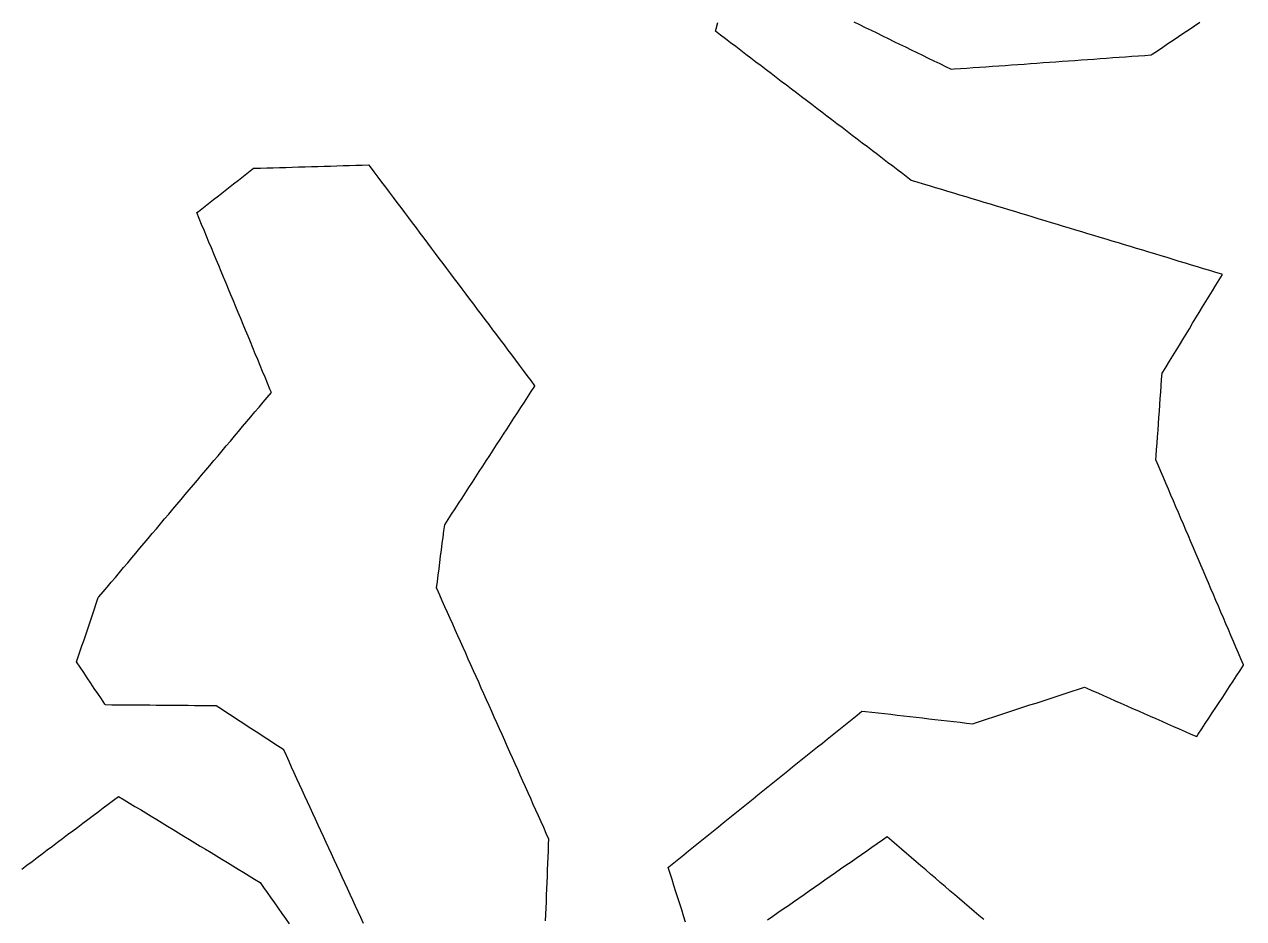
# Model space of a CAD drawing. Header units: millimetres. Extents: x 32 to 3054, y 42 to 5568.
# Drawn here: x 2859.2 to 3050.8, y 2319.2 to 2459.6 of the extents above; entities that cross this region are included whole.
import ezdxf

# ---------------------------------------------------------------- set-up
doc = ezdxf.new("R2010")
doc.units = ezdxf.units.MM
doc.layers.add('ALL_ISLANDS', color=7, linetype='Continuous')
doc.layers.add('OUTLINE_ISLAND_01', color=7, linetype='Continuous')

msp = doc.modelspace()

# ---------------------------------------------------------------- linework, layer by layer
at = {"layer": 'ALL_ISLANDS'}
for points in [[(2963.1097, 2318.6376), (2962.8056, 2319.5902), (2962.5015, 2320.5428), (2962.1974, 2321.4955), (2961.8933, 2322.4481), (2961.5892, 2323.4007), (2961.2851, 2324.3534), (2960.9809, 2325.306), (2960.6768, 2326.2587), (2960.3727, 2327.2113), (2960.4721, 2327.2914), (2961.2504, 2327.9193), (2962.0288, 2328.5471), (2962.8072, 2329.1749), (2963.5855, 2329.8027), (2964.3639, 2330.4306), (2965.1422, 2331.0584), (2965.9206, 2331.6862), (2966.6989, 2332.314), (2967.4773, 2332.9418), (2968.2557, 2333.5697), (2969.034, 2334.1975), (2969.8124, 2334.8253), (2970.5907, 2335.4531), (2971.3691, 2336.081), (2972.1474, 2336.7088), (2972.9258, 2337.3366), (2973.7041, 2337.9644), (2974.4825, 2338.5922), (2975.2609, 2339.2201), (2976.0392, 2339.8479), (2976.8176, 2340.4757), (2977.5959, 2341.1035), (2978.3743, 2341.7314), (2979.1526, 2342.3592), (2979.931, 2342.987), (2980.7094, 2343.6148), (2981.4877, 2344.2426), (2982.2661, 2344.8705), (2983.0444, 2345.4983), (2983.8228, 2346.1261), (2984.6011, 2346.7539), (2985.3795, 2347.3818), (2986.1579, 2348.0096), (2986.9362, 2348.6374), (2987.7146, 2349.2652), (2988.4929, 2349.893), (2989.2713, 2350.5209), (2990.0496, 2351.1487), (2990.828, 2351.7765), (2991.3701, 2351.7143), (2992.3635, 2351.6002), (2993.357, 2351.486), (2994.3505, 2351.3719), (2995.344, 2351.2578), (2996.3374, 2351.1437), (2997.3309, 2351.0296), (2998.3244, 2350.9155), (2999.3178, 2350.8014), (3000.3113, 2350.6873), (3001.3048, 2350.5732), (3002.2982, 2350.4591), (3003.2917, 2350.345), (3004.2852, 2350.2309), (3005.2786, 2350.1168), (3006.2721, 2350.0027), (3007.2656, 2349.8886), (3008.259, 2349.7745), (3008.6742, 2349.911), (3009.6242, 2350.2233), (3010.5741, 2350.5357), (3011.5241, 2350.848), (3012.4741, 2351.1603), (3013.424, 2351.4727), (3014.374, 2351.785), (3015.324, 2352.0974), (3016.274, 2352.4097), (3017.2239, 2352.722), (3018.1739, 2353.0344), (3019.1239, 2353.3467), (3020.0738, 2353.6591), (3021.0238, 2353.9714), (3021.9738, 2354.2837), (3022.9237, 2354.5961), (3023.8737, 2354.9084), (3024.8237, 2355.2208), (3025.7737, 2355.5331), (3026.0323, 2355.419), (3026.9472, 2355.0154), (3027.8622, 2354.6118), (3028.7771, 2354.2082), (3029.6921, 2353.8046), (3030.607, 2353.401), (3031.5219, 2352.9974), (3032.4369, 2352.5938), (3033.3518, 2352.1902), (3034.2667, 2351.7866), (3035.1817, 2351.383), (3036.0966, 2350.9794), (3037.0115, 2350.5758), (3037.9265, 2350.1722), (3038.8414, 2349.7686), (3039.7563, 2349.365), (3040.6713, 2348.9614), (3041.5862, 2348.5578), (3042.5011, 2348.1542), (3043.4161, 2347.7506), (3043.6603, 2348.1229), (3044.2089, 2348.959), (3044.7575, 2349.7951), (3045.3061, 2350.6312), (3045.8547, 2351.4673), (3046.4033, 2352.3033), (3046.9519, 2353.1394), (3047.5004, 2353.9755), (3048.049, 2354.8116), (3048.5976, 2355.6477), (3049.1462, 2356.4838), (3049.6948, 2357.3199), (3050.2434, 2358.156), (3050.7919, 2358.9921), (3050.7732, 2359.0359), (3050.3799, 2359.9553), (3049.9865, 2360.8747), (3049.5932, 2361.7941), (3049.1998, 2362.7135), (3048.8065, 2363.6329), (3048.4131, 2364.5522), (3048.0198, 2365.4716), (3047.6264, 2366.391), (3047.2331, 2367.3104), (3046.8397, 2368.2298), (3046.4464, 2369.1492), (3046.053, 2370.0686), (3045.6597, 2370.988), (3045.2663, 2371.9074), (3044.873, 2372.8268), (3044.4796, 2373.7461), (3044.0863, 2374.6655), (3043.693, 2375.5849), (3043.2996, 2376.5043), (3042.9063, 2377.4237), (3042.5129, 2378.3431), (3042.1196, 2379.2625), (3041.7262, 2380.1819), (3041.3329, 2381.1013), (3040.9395, 2382.0207), (3040.5462, 2382.94), (3040.1528, 2383.8594), (3039.7595, 2384.7788), (3039.3661, 2385.6982), (3038.9728, 2386.6176), (3038.5794, 2387.537), (3038.1861, 2388.4564), (3037.7927, 2389.3758), (3037.3994, 2390.2952), (3037.0061, 2391.2146), (3037.0529, 2391.865), (3037.1247, 2392.8624), (3037.1965, 2393.8598), (3037.2683, 2394.8572), (3037.3401, 2395.8546), (3037.4119, 2396.8521), (3037.4837, 2397.8495), (3037.5555, 2398.8469), (3037.6273, 2399.8443), (3037.6991, 2400.8417), (3037.7709, 2401.8392), (3037.8427, 2402.8366), (3037.9145, 2403.834), (3037.9863, 2404.8314), (3038.0832, 2404.9896), (3038.6058, 2405.8422), (3039.1283, 2406.6948), (3039.6509, 2407.5474), (3040.1734, 2408.4), (3040.696, 2409.2527), (3041.2185, 2410.1053), (3041.7411, 2410.9579), (3042.2636, 2411.8105), (3042.7862, 2412.6631), (3043.3087, 2413.5157), (3043.8313, 2414.3683), (3044.3538, 2415.2209), (3044.8763, 2416.0735), (3045.3989, 2416.9261), (3045.9214, 2417.7788), (3046.444, 2418.6314), (3046.9665, 2419.484), (3047.4891, 2420.3366), (3047.3854, 2420.3679), (3046.428, 2420.6569), (3045.4707, 2420.9459), (3044.5134, 2421.235), (3043.5561, 2421.524), (3042.5987, 2421.813), (3041.6414, 2422.102), (3040.6841, 2422.391), (3039.7268, 2422.6801), (3038.7694, 2422.9691), (3037.8121, 2423.2581), (3036.8548, 2423.5471), (3035.8975, 2423.8361), (3034.9402, 2424.1252), (3033.9828, 2424.4142), (3033.0255, 2424.7032), (3032.0682, 2424.9922), (3031.1109, 2425.2812), (3030.1535, 2425.5702), (3029.1962, 2425.8593), (3028.2389, 2426.1483), (3027.2816, 2426.4373), (3026.3242, 2426.7263), (3025.3669, 2427.0153), (3024.4096, 2427.3044), (3023.4523, 2427.5934), (3022.495, 2427.8824), (3021.5376, 2428.1714), (3020.5803, 2428.4604), (3019.623, 2428.7495), (3018.6657, 2429.0385), (3017.7083, 2429.3275), (3016.751, 2429.6165), (3015.7937, 2429.9055), (3014.8364, 2430.1946), (3013.879, 2430.4836), (3012.9217, 2430.7726), (3011.9644, 2431.0616), (3011.0071, 2431.3506), (3010.0497, 2431.6397), (3009.0924, 2431.9287), (3008.1351, 2432.2177), (3007.1778, 2432.5067), (3006.2205, 2432.7957), (3005.2631, 2433.0847), (3004.3058, 2433.3738), (3003.3485, 2433.6628), (3002.3912, 2433.9518), (3001.4338, 2434.2408), (3000.4765, 2434.5298), (2999.5192, 2434.8189), (2998.5619, 2435.1079), (2998.0368, 2435.5077), (2997.2412, 2436.1136), (2996.4456, 2436.7194), (2995.65, 2437.3252), (2994.8544, 2437.931), (2994.0588, 2438.5368), (2993.2632, 2439.1427), (2992.4676, 2439.7485), (2991.672, 2440.3543), (2990.8764, 2440.9601), (2990.0807, 2441.5659), (2989.2851, 2442.1718), (2988.4895, 2442.7776), (2987.6939, 2443.3834), (2986.8983, 2443.9892), (2986.1027, 2444.595), (2985.3071, 2445.2009), (2984.5115, 2445.8067), (2983.7159, 2446.4125), (2982.9203, 2447.0183), (2982.1247, 2447.6241), (2981.3291, 2448.23), (2980.5335, 2448.8358), (2979.7379, 2449.4416), (2978.9423, 2450.0474), (2978.1467, 2450.6532), (2977.3511, 2451.2591), (2976.5555, 2451.8649), (2975.7599, 2452.4707), (2974.9643, 2453.0765), (2974.1687, 2453.6824), (2973.3731, 2454.2882), (2972.5775, 2454.894), (2971.7819, 2455.4998), (2970.9863, 2456.1056), (2970.1907, 2456.7115), (2969.3951, 2457.3173), (2968.5995, 2457.9231), (2967.8039, 2458.5289), (2967.9135, 2458.9181), (2968.1846, 2459.8807)], [(2989.5462, 2459.9976), (2990.4455, 2459.5602), (2991.3448, 2459.1228), (2992.244, 2458.6854), (2993.1433, 2458.248), (2994.0425, 2457.8105), (2994.9418, 2457.3731), (2995.8411, 2456.9357), (2996.7403, 2456.4983), (2997.6396, 2456.0609), (2998.5388, 2455.6235), (2999.4381, 2455.186), (3000.3374, 2454.7486), (3001.2366, 2454.3112), (3002.1359, 2453.8738), (3003.0351, 2453.4364), (3003.9344, 2452.999), (3004.8336, 2452.5616), (3005.3237, 2452.5965), (3006.3211, 2452.6677), (3007.3186, 2452.7388), (3008.3161, 2452.8099), (3009.3135, 2452.8811), (3010.311, 2452.9522), (3011.3085, 2453.0234), (3012.3059, 2453.0945), (3013.3034, 2453.1657), (3014.3009, 2453.2368), (3015.2983, 2453.308), (3016.2958, 2453.3791), (3017.2933, 2453.4503), (3018.2907, 2453.5214), (3019.2882, 2453.5926), (3020.2856, 2453.6637), (3021.2831, 2453.7349), (3022.2806, 2453.806), (3023.278, 2453.8772), (3024.2755, 2453.9483), (3025.273, 2454.0194), (3026.2704, 2454.0906), (3027.2679, 2454.1617), (3028.2654, 2454.2329), (3029.2628, 2454.304), (3030.2603, 2454.3752), (3031.2578, 2454.4463), (3032.2552, 2454.5175), (3033.2527, 2454.5886), (3034.2502, 2454.6598), (3035.2476, 2454.7309), (3036.2451, 2454.8021), (3036.4163, 2454.9167), (3037.2471, 2455.4732), (3038.078, 2456.0297), (3038.9089, 2456.5862), (3039.7397, 2457.1427), (3040.5706, 2457.6992), (3041.4014, 2458.2557), (3042.2323, 2458.8121), (3043.0631, 2459.3686), (3043.894, 2459.9251)], [(2912.4879, 2318.429), (2912.0702, 2319.3376), (2911.6525, 2320.2462), (2911.2348, 2321.1548), (2910.8172, 2322.0634), (2910.3995, 2322.972), (2909.9818, 2323.8806), (2909.5641, 2324.7892), (2909.1465, 2325.6978), (2908.7288, 2326.6064), (2908.3111, 2327.515), (2907.8934, 2328.4236), (2907.4758, 2329.3322), (2907.0581, 2330.2408), (2906.6404, 2331.1494), (2906.2227, 2332.058), (2905.8051, 2332.9666), (2905.3874, 2333.8752), (2904.9697, 2334.7838), (2904.552, 2335.6924), (2904.1344, 2336.601), (2903.7167, 2337.5096), (2903.299, 2338.4182), (2902.8814, 2339.3268), (2902.4637, 2340.2354), (2902.046, 2341.144), (2901.6283, 2342.0526), (2901.2107, 2342.9612), (2900.793, 2343.8698), (2900.3753, 2344.7784), (2899.9576, 2345.687), (2899.4224, 2346.0358), (2898.5846, 2346.5819), (2897.7469, 2347.1279), (2896.9091, 2347.674), (2896.0713, 2348.22), (2895.2336, 2348.7661), (2894.3958, 2349.3121), (2893.5581, 2349.8582), (2892.7203, 2350.4042), (2891.8826, 2350.9503), (2891.0448, 2351.4963), (2890.2071, 2352.0424), (2889.3693, 2352.5884), (2888.9429, 2352.5918), (2887.9429, 2352.5998), (2886.9429, 2352.6077), (2885.943, 2352.6156), (2884.943, 2352.6236), (2883.943, 2352.6315), (2882.9431, 2352.6395), (2881.9431, 2352.6474), (2880.9431, 2352.6553), (2879.9431, 2352.6633), (2878.9432, 2352.6712), (2877.9432, 2352.6792), (2876.9432, 2352.6871), (2875.9433, 2352.695), (2874.9433, 2352.703), (2873.9433, 2352.7109), (2872.9434, 2352.7189), (2871.9434, 2352.7268), (2871.8651, 2352.8439), (2871.3092, 2353.6751), (2870.7533, 2354.5064), (2870.1974, 2355.3376), (2869.6415, 2356.1689), (2869.0856, 2357.0002), (2868.5298, 2357.8314), (2867.9739, 2358.6627), (2867.418, 2359.4939), (2867.6243, 2360.1059), (2867.9437, 2361.0535), (2868.2631, 2362.0011), (2868.5825, 2362.9487), (2868.902, 2363.8963), (2869.2214, 2364.8439), (2869.5408, 2365.7915), (2869.8603, 2366.7392), (2870.1797, 2367.6868), (2870.4991, 2368.6344), (2870.8185, 2369.582), (2870.927, 2369.7104), (2871.5722, 2370.4744), (2872.2174, 2371.2384), (2872.8627, 2372.0024), (2873.5079, 2372.7664), (2874.1531, 2373.5304), (2874.7983, 2374.2944), (2875.4435, 2375.0584), (2876.0888, 2375.8224), (2876.734, 2376.5864), (2877.3792, 2377.3504), (2878.0244, 2378.1144), (2878.6696, 2378.8783), (2879.3149, 2379.6423), (2879.9601, 2380.4063), (2880.6053, 2381.1703), (2881.2505, 2381.9343), (2881.8958, 2382.6983), (2882.541, 2383.4623), (2883.1862, 2384.2263), (2883.8314, 2384.9903), (2884.4766, 2385.7543), (2885.1219, 2386.5183), (2885.7671, 2387.2823), (2886.4123, 2388.0463), (2887.0575, 2388.8103), (2887.7027, 2389.5743), (2888.348, 2390.3383), (2888.9932, 2391.1023), (2889.6384, 2391.8663), (2890.2836, 2392.6303), (2890.9288, 2393.3943), (2891.5741, 2394.1583), (2892.2193, 2394.9223), (2892.8645, 2395.6863), (2893.5097, 2396.4503), (2894.155, 2397.2142), (2894.8002, 2397.9782), (2895.4454, 2398.7422), (2896.0906, 2399.5062), (2896.7358, 2400.2702), (2897.3811, 2401.0342), (2898.0263, 2401.7982), (2897.8024, 2402.3371), (2897.4188, 2403.2606), (2897.0352, 2404.1841), (2896.6516, 2405.1076), (2896.268, 2406.0311), (2895.8845, 2406.9546), (2895.5009, 2407.8781), (2895.1173, 2408.8016), (2894.7337, 2409.7251), (2894.3501, 2410.6486), (2893.9665, 2411.5721), (2893.5829, 2412.4956), (2893.1993, 2413.4191), (2892.8157, 2414.3426), (2892.4321, 2415.2661), (2892.0485, 2416.1896), (2891.6649, 2417.1131), (2891.2813, 2418.0366), (2890.8977, 2418.9601), (2890.5141, 2419.8836), (2890.1305, 2420.8072), (2889.7469, 2421.7307), (2889.3633, 2422.6542), (2888.9797, 2423.5777), (2888.5961, 2424.5012), (2888.2125, 2425.4247), (2887.8289, 2426.3482), (2887.4453, 2427.2717), (2887.0618, 2428.1952), (2886.6782, 2429.1187), (2886.2946, 2430.0422), (2886.5462, 2430.2382), (2887.3351, 2430.8527), (2888.1241, 2431.4671), (2888.913, 2432.0816), (2889.7019, 2432.6961), (2890.4909, 2433.3106), (2891.2798, 2433.9251), (2892.0687, 2434.5396), (2892.8576, 2435.1541), (2893.6466, 2435.7685), (2894.4355, 2436.383), (2895.2244, 2436.9975), (2895.3128, 2437.0002), (2896.3123, 2437.0301), (2897.3119, 2437.0601), (2898.3114, 2437.09), (2899.311, 2437.12), (2900.3105, 2437.1499), (2901.3101, 2437.1799), (2902.3096, 2437.2098), (2903.3092, 2437.2398), (2904.3087, 2437.2698), (2905.3083, 2437.2997), (2906.3079, 2437.3297), (2907.3074, 2437.3596), (2908.307, 2437.3896), (2909.3065, 2437.4195), (2910.3061, 2437.4495), (2911.3056, 2437.4794), (2912.3052, 2437.5094), (2913.3047, 2437.5393), (2913.538, 2437.2292), (2914.1392, 2436.43), (2914.7403, 2435.6309), (2915.3415, 2434.8318), (2915.9426, 2434.0326), (2916.5437, 2433.2335), (2917.1449, 2432.4343), (2917.746, 2431.6352), (2918.3472, 2430.8361), (2918.9483, 2430.0369), (2919.5495, 2429.2378), (2920.1506, 2428.4386), (2920.7517, 2427.6395), (2921.3529, 2426.8404), (2921.954, 2426.0412), (2922.5552, 2425.2421), (2923.1563, 2424.4429), (2923.7575, 2423.6438), (2924.3586, 2422.8447), (2924.9598, 2422.0455), (2925.5609, 2421.2464), (2926.162, 2420.4472), (2926.7632, 2419.6481), (2927.3643, 2418.8489), (2927.9655, 2418.0498), (2928.5666, 2417.2507), (2929.1678, 2416.4515), (2929.7689, 2415.6524), (2930.37, 2414.8532), (2930.9712, 2414.0541), (2931.5723, 2413.255), (2932.1735, 2412.4558), (2932.7746, 2411.6567), (2933.3758, 2410.8575), (2933.9769, 2410.0584), (2934.578, 2409.2593), (2935.1792, 2408.4601), (2935.7803, 2407.661), (2936.3815, 2406.8618), (2936.9826, 2406.0627), (2937.5838, 2405.2635), (2938.1849, 2404.4644), (2938.7861, 2403.6653), (2939.3872, 2402.8661), (2939.3535, 2402.8143), (2938.8093, 2401.9753), (2938.265, 2401.1364), (2937.7207, 2400.2975), (2937.1765, 2399.4586), (2936.6322, 2398.6197), (2936.0879, 2397.7808), (2935.5437, 2396.9419), (2934.9994, 2396.103), (2934.4551, 2395.2641), (2933.9108, 2394.4252), (2933.3666, 2393.5862), (2932.8223, 2392.7473), (2932.278, 2391.9084), (2931.7338, 2391.0695), (2931.1895, 2390.2306), (2930.6452, 2389.3917), (2930.1009, 2388.5528), (2929.5567, 2387.7139), (2929.0124, 2386.875), (2928.4681, 2386.0361), (2927.9239, 2385.1971), (2927.3796, 2384.3582), (2926.8353, 2383.5193), (2926.2911, 2382.6804), (2925.7468, 2381.8415), (2925.2025, 2381.0026), (2925.0818, 2380.0702), (2924.9535, 2379.0784), (2924.8251, 2378.0867), (2924.6967, 2377.095), (2924.5684, 2376.1032), (2924.44, 2375.1115), (2924.3116, 2374.1198), (2924.1833, 2373.1281), (2924.0549, 2372.1363), (2923.9265, 2371.1446), (2924.0161, 2370.9445), (2924.4244, 2370.0316), (2924.8328, 2369.1188), (2925.2411, 2368.206), (2925.6495, 2367.2932), (2926.0579, 2366.3804), (2926.4662, 2365.4675), (2926.8746, 2364.5547), (2927.2829, 2363.6419), (2927.6913, 2362.7291), (2928.0997, 2361.8163), (2928.508, 2360.9034), (2928.9164, 2359.9906), (2929.3248, 2359.0778), (2929.7331, 2358.165), (2930.1415, 2357.2522), (2930.5498, 2356.3393), (2930.9582, 2355.4265), (2931.3666, 2354.5137), (2931.7749, 2353.6009), (2932.1833, 2352.6881), (2932.5916, 2351.7752), (2933, 2350.8624), (2933.4084, 2349.9496), (2933.8167, 2349.0368), (2934.2251, 2348.124), (2934.6335, 2347.2111), (2935.0418, 2346.2983), (2935.4502, 2345.3855), (2935.8585, 2344.4727), (2936.2669, 2343.5599), (2936.6753, 2342.647), (2937.0836, 2341.7342), (2937.492, 2340.8214), (2937.9003, 2339.9086), (2938.3087, 2338.9958), (2938.7171, 2338.0829), (2939.1254, 2337.1701), (2939.5338, 2336.2573), (2939.9422, 2335.3445), (2940.3505, 2334.4317), (2940.7589, 2333.5188), (2941.1672, 2332.606), (2941.5756, 2331.6932), (2941.5411, 2330.8292), (2941.5013, 2329.83), (2941.4615, 2328.8308), (2941.4216, 2327.8316), (2941.3818, 2326.8324), (2941.3419, 2325.8332), (2941.3021, 2324.834), (2941.2622, 2323.8348), (2941.2224, 2322.8356), (2941.1825, 2321.8363), (2941.1427, 2320.8371), (2941.1028, 2319.8379), (2941.063, 2318.8387)], [(2858.8176, 2326.9478), (2859.6166, 2327.5491), (2860.4156, 2328.1504), (2861.2147, 2328.7517), (2862.0137, 2329.353), (2862.8127, 2329.9543), (2863.6117, 2330.5556), (2864.4107, 2331.1569), (2865.2097, 2331.7583), (2866.0087, 2332.3596), (2866.8078, 2332.9609), (2867.6068, 2333.5622), (2868.4058, 2334.1635), (2869.2048, 2334.7648), (2870.0038, 2335.3661), (2870.8028, 2335.9674), (2871.6018, 2336.5688), (2872.4009, 2337.1701), (2873.1999, 2337.7714), (2873.9989, 2338.3727), (2874.0184, 2338.3608), (2874.8733, 2337.842), (2875.7282, 2337.3232), (2876.5831, 2336.8044), (2877.438, 2336.2856), (2878.2928, 2335.7668), (2879.1477, 2335.2479), (2880.0026, 2334.7291), (2880.8575, 2334.2103), (2881.7124, 2333.6915), (2882.5673, 2333.1727), (2883.4222, 2332.6539), (2884.277, 2332.1351), (2885.1319, 2331.6162), (2885.9868, 2331.0974), (2886.8417, 2330.5786), (2887.6966, 2330.0598), (2888.5515, 2329.541), (2889.4064, 2329.0222), (2890.2613, 2328.5033), (2891.1161, 2327.9845), (2891.971, 2327.4657), (2892.8259, 2326.9469), (2893.6808, 2326.4281), (2894.5357, 2325.9093), (2895.3906, 2325.3905), (2896.2455, 2324.8716), (2896.7991, 2324.0873), (2897.3758, 2323.2703), (2897.9524, 2322.4533), (2898.5291, 2321.6364), (2899.1058, 2320.8194), (2899.6824, 2320.0024), (2900.2591, 2319.1854), (2900.8358, 2318.3684)], [(3009.971, 2319.0129), (3009.2112, 2319.6631), (3008.4515, 2320.3133), (3007.6917, 2320.9635), (3006.9319, 2321.6137), (3006.1721, 2322.2638), (3005.4123, 2322.914), (3004.6526, 2323.5642), (3003.8928, 2324.2144), (3003.133, 2324.8646), (3002.3732, 2325.5147), (3001.6134, 2326.1649), (3000.8537, 2326.8151), (3000.0939, 2327.4653), (2999.3341, 2328.1155), (2998.5743, 2328.7657), (2997.8145, 2329.4158), (2997.0548, 2330.066), (2996.295, 2330.7162), (2995.5352, 2331.3664), (2994.7754, 2332.0166), (2994.0267, 2331.4951), (2993.2062, 2330.9236), (2992.3856, 2330.352), (2991.565, 2329.7805), (2990.7444, 2329.209), (2989.9238, 2328.6374), (2989.1033, 2328.0659), (2988.2827, 2327.4944), (2987.4621, 2326.9228), (2986.6415, 2326.3513), (2985.8209, 2325.7798), (2985.0004, 2325.2082), (2984.1798, 2324.6367), (2983.3592, 2324.0652), (2982.5386, 2323.4936), (2981.718, 2322.9221), (2980.8975, 2322.3506), (2980.0769, 2321.779), (2979.2563, 2321.2075), (2978.4357, 2320.636), (2977.6152, 2320.0644), (2976.7946, 2319.4929), (2975.974, 2318.9214)]]:
    msp.add_lwpolyline(points, dxfattribs=at)
at = {"layer": 'OUTLINE_ISLAND_01'}
for points in [[(2963.1097, 2318.6376), (2962.8056, 2319.5902), (2962.5015, 2320.5428), (2962.1974, 2321.4955), (2961.8933, 2322.4481), (2961.5892, 2323.4007), (2961.2851, 2324.3534), (2960.9809, 2325.306), (2960.6768, 2326.2587), (2960.3727, 2327.2113), (2960.4721, 2327.2914), (2961.2504, 2327.9193), (2962.0288, 2328.5471), (2962.8072, 2329.1749), (2963.5855, 2329.8027), (2964.3639, 2330.4306), (2965.1422, 2331.0584), (2965.9206, 2331.6862), (2966.6989, 2332.314), (2967.4773, 2332.9418), (2968.2557, 2333.5697), (2969.034, 2334.1975), (2969.8124, 2334.8253), (2970.5907, 2335.4531), (2971.3691, 2336.081), (2972.1474, 2336.7088), (2972.9258, 2337.3366), (2973.7041, 2337.9644), (2974.4825, 2338.5922), (2975.2609, 2339.2201), (2976.0392, 2339.8479), (2976.8176, 2340.4757), (2977.5959, 2341.1035), (2978.3743, 2341.7314), (2979.1526, 2342.3592), (2979.931, 2342.987), (2980.7094, 2343.6148), (2981.4877, 2344.2426), (2982.2661, 2344.8705), (2983.0444, 2345.4983), (2983.8228, 2346.1261), (2984.6011, 2346.7539), (2985.3795, 2347.3818), (2986.1579, 2348.0096), (2986.9362, 2348.6374), (2987.7146, 2349.2652), (2988.4929, 2349.893), (2989.2713, 2350.5209), (2990.0496, 2351.1487), (2990.828, 2351.7765), (2991.3701, 2351.7143), (2992.3635, 2351.6002), (2993.357, 2351.486), (2994.3505, 2351.3719), (2995.344, 2351.2578), (2996.3374, 2351.1437), (2997.3309, 2351.0296), (2998.3244, 2350.9155), (2999.3178, 2350.8014), (3000.3113, 2350.6873), (3001.3048, 2350.5732), (3002.2982, 2350.4591), (3003.2917, 2350.345), (3004.2852, 2350.2309), (3005.2786, 2350.1168), (3006.2721, 2350.0027), (3007.2656, 2349.8886), (3008.259, 2349.7745), (3008.6742, 2349.911), (3009.6242, 2350.2233), (3010.5741, 2350.5357), (3011.5241, 2350.848), (3012.4741, 2351.1603), (3013.424, 2351.4727), (3014.374, 2351.785), (3015.324, 2352.0974), (3016.274, 2352.4097), (3017.2239, 2352.722), (3018.1739, 2353.0344), (3019.1239, 2353.3467), (3020.0738, 2353.6591), (3021.0238, 2353.9714), (3021.9738, 2354.2837), (3022.9237, 2354.5961), (3023.8737, 2354.9084), (3024.8237, 2355.2208), (3025.7737, 2355.5331), (3026.0323, 2355.419), (3026.9472, 2355.0154), (3027.8622, 2354.6118), (3028.7771, 2354.2082), (3029.6921, 2353.8046), (3030.607, 2353.401), (3031.5219, 2352.9974), (3032.4369, 2352.5938), (3033.3518, 2352.1902), (3034.2667, 2351.7866), (3035.1817, 2351.383), (3036.0966, 2350.9794), (3037.0115, 2350.5758), (3037.9265, 2350.1722), (3038.8414, 2349.7686), (3039.7563, 2349.365), (3040.6713, 2348.9614), (3041.5862, 2348.5578), (3042.5011, 2348.1542), (3043.4161, 2347.7506), (3043.6603, 2348.1229), (3044.2089, 2348.959), (3044.7575, 2349.7951), (3045.3061, 2350.6312), (3045.8547, 2351.4673), (3046.4033, 2352.3033), (3046.9519, 2353.1394), (3047.5004, 2353.9755), (3048.049, 2354.8116), (3048.5976, 2355.6477), (3049.1462, 2356.4838), (3049.6948, 2357.3199), (3050.2434, 2358.156), (3050.7919, 2358.9921), (3050.7732, 2359.0359), (3050.3799, 2359.9553), (3049.9865, 2360.8747), (3049.5932, 2361.7941), (3049.1998, 2362.7135), (3048.8065, 2363.6329), (3048.4131, 2364.5522), (3048.0198, 2365.4716), (3047.6264, 2366.391), (3047.2331, 2367.3104), (3046.8397, 2368.2298), (3046.4464, 2369.1492), (3046.053, 2370.0686), (3045.6597, 2370.988), (3045.2663, 2371.9074), (3044.873, 2372.8268), (3044.4796, 2373.7461), (3044.0863, 2374.6655), (3043.693, 2375.5849), (3043.2996, 2376.5043), (3042.9063, 2377.4237), (3042.5129, 2378.3431), (3042.1196, 2379.2625), (3041.7262, 2380.1819), (3041.3329, 2381.1013), (3040.9395, 2382.0207), (3040.5462, 2382.94), (3040.1528, 2383.8594), (3039.7595, 2384.7788), (3039.3661, 2385.6982), (3038.9728, 2386.6176), (3038.5794, 2387.537), (3038.1861, 2388.4564), (3037.7927, 2389.3758), (3037.3994, 2390.2952), (3037.0061, 2391.2146), (3037.0529, 2391.865), (3037.1247, 2392.8624), (3037.1965, 2393.8598), (3037.2683, 2394.8572), (3037.3401, 2395.8546), (3037.4119, 2396.8521), (3037.4837, 2397.8495), (3037.5555, 2398.8469), (3037.6273, 2399.8443), (3037.6991, 2400.8417), (3037.7709, 2401.8392), (3037.8427, 2402.8366), (3037.9145, 2403.834), (3037.9863, 2404.8314), (3038.0832, 2404.9896), (3038.6058, 2405.8422), (3039.1283, 2406.6948), (3039.6509, 2407.5474), (3040.1734, 2408.4), (3040.696, 2409.2527), (3041.2185, 2410.1053), (3041.7411, 2410.9579), (3042.2636, 2411.8105), (3042.7862, 2412.6631), (3043.3087, 2413.5157), (3043.8313, 2414.3683), (3044.3538, 2415.2209), (3044.8763, 2416.0735), (3045.3989, 2416.9261), (3045.9214, 2417.7788), (3046.444, 2418.6314), (3046.9665, 2419.484), (3047.4891, 2420.3366), (3047.3854, 2420.3679), (3046.428, 2420.6569), (3045.4707, 2420.9459), (3044.5134, 2421.235), (3043.5561, 2421.524), (3042.5987, 2421.813), (3041.6414, 2422.102), (3040.6841, 2422.391), (3039.7268, 2422.6801), (3038.7694, 2422.9691), (3037.8121, 2423.2581), (3036.8548, 2423.5471), (3035.8975, 2423.8361), (3034.9402, 2424.1252), (3033.9828, 2424.4142), (3033.0255, 2424.7032), (3032.0682, 2424.9922), (3031.1109, 2425.2812), (3030.1535, 2425.5702), (3029.1962, 2425.8593), (3028.2389, 2426.1483), (3027.2816, 2426.4373), (3026.3242, 2426.7263), (3025.3669, 2427.0153), (3024.4096, 2427.3044), (3023.4523, 2427.5934), (3022.495, 2427.8824), (3021.5376, 2428.1714), (3020.5803, 2428.4604), (3019.623, 2428.7495), (3018.6657, 2429.0385), (3017.7083, 2429.3275), (3016.751, 2429.6165), (3015.7937, 2429.9055), (3014.8364, 2430.1946), (3013.879, 2430.4836), (3012.9217, 2430.7726), (3011.9644, 2431.0616), (3011.0071, 2431.3506), (3010.0497, 2431.6397), (3009.0924, 2431.9287), (3008.1351, 2432.2177), (3007.1778, 2432.5067), (3006.2205, 2432.7957), (3005.2631, 2433.0847), (3004.3058, 2433.3738), (3003.3485, 2433.6628), (3002.3912, 2433.9518), (3001.4338, 2434.2408), (3000.4765, 2434.5298), (2999.5192, 2434.8189), (2998.5619, 2435.1079), (2998.0368, 2435.5077), (2997.2412, 2436.1136), (2996.4456, 2436.7194), (2995.65, 2437.3252), (2994.8544, 2437.931), (2994.0588, 2438.5368), (2993.2632, 2439.1427), (2992.4676, 2439.7485), (2991.672, 2440.3543), (2990.8764, 2440.9601), (2990.0807, 2441.5659), (2989.2851, 2442.1718), (2988.4895, 2442.7776), (2987.6939, 2443.3834), (2986.8983, 2443.9892), (2986.1027, 2444.595), (2985.3071, 2445.2009), (2984.5115, 2445.8067), (2983.7159, 2446.4125), (2982.9203, 2447.0183), (2982.1247, 2447.6241), (2981.3291, 2448.23), (2980.5335, 2448.8358), (2979.7379, 2449.4416), (2978.9423, 2450.0474), (2978.1467, 2450.6532), (2977.3511, 2451.2591), (2976.5555, 2451.8649), (2975.7599, 2452.4707), (2974.9643, 2453.0765), (2974.1687, 2453.6824), (2973.3731, 2454.2882), (2972.5775, 2454.894), (2971.7819, 2455.4998), (2970.9863, 2456.1056), (2970.1907, 2456.7115), (2969.3951, 2457.3173), (2968.5995, 2457.9231), (2967.8039, 2458.5289), (2967.9135, 2458.9181), (2968.1846, 2459.8807)], [(2989.5462, 2459.9976), (2990.4455, 2459.5602), (2991.3448, 2459.1228), (2992.244, 2458.6854), (2993.1433, 2458.248), (2994.0425, 2457.8105), (2994.9418, 2457.3731), (2995.8411, 2456.9357), (2996.7403, 2456.4983), (2997.6396, 2456.0609), (2998.5388, 2455.6235), (2999.4381, 2455.186), (3000.3374, 2454.7486), (3001.2366, 2454.3112), (3002.1359, 2453.8738), (3003.0351, 2453.4364), (3003.9344, 2452.999), (3004.8336, 2452.5616), (3005.3237, 2452.5965), (3006.3211, 2452.6677), (3007.3186, 2452.7388), (3008.3161, 2452.8099), (3009.3135, 2452.8811), (3010.311, 2452.9522), (3011.3085, 2453.0234), (3012.3059, 2453.0945), (3013.3034, 2453.1657), (3014.3009, 2453.2368), (3015.2983, 2453.308), (3016.2958, 2453.3791), (3017.2933, 2453.4503), (3018.2907, 2453.5214), (3019.2882, 2453.5926), (3020.2856, 2453.6637), (3021.2831, 2453.7349), (3022.2806, 2453.806), (3023.278, 2453.8772), (3024.2755, 2453.9483), (3025.273, 2454.0194), (3026.2704, 2454.0906), (3027.2679, 2454.1617), (3028.2654, 2454.2329), (3029.2628, 2454.304), (3030.2603, 2454.3752), (3031.2578, 2454.4463), (3032.2552, 2454.5175), (3033.2527, 2454.5886), (3034.2502, 2454.6598), (3035.2476, 2454.7309), (3036.2451, 2454.8021), (3036.4163, 2454.9167), (3037.2471, 2455.4732), (3038.078, 2456.0297), (3038.9089, 2456.5862), (3039.7397, 2457.1427), (3040.5706, 2457.6992), (3041.4014, 2458.2557), (3042.2323, 2458.8121), (3043.0631, 2459.3686), (3043.894, 2459.9251)], [(2912.4879, 2318.429), (2912.0702, 2319.3376), (2911.6525, 2320.2462), (2911.2348, 2321.1548), (2910.8172, 2322.0634), (2910.3995, 2322.972), (2909.9818, 2323.8806), (2909.5641, 2324.7892), (2909.1465, 2325.6978), (2908.7288, 2326.6064), (2908.3111, 2327.515), (2907.8934, 2328.4236), (2907.4758, 2329.3322), (2907.0581, 2330.2408), (2906.6404, 2331.1494), (2906.2227, 2332.058), (2905.8051, 2332.9666), (2905.3874, 2333.8752), (2904.9697, 2334.7838), (2904.552, 2335.6924), (2904.1344, 2336.601), (2903.7167, 2337.5096), (2903.299, 2338.4182), (2902.8814, 2339.3268), (2902.4637, 2340.2354), (2902.046, 2341.144), (2901.6283, 2342.0526), (2901.2107, 2342.9612), (2900.793, 2343.8698), (2900.3753, 2344.7784), (2899.9576, 2345.687), (2899.4224, 2346.0358), (2898.5846, 2346.5819), (2897.7469, 2347.1279), (2896.9091, 2347.674), (2896.0713, 2348.22), (2895.2336, 2348.7661), (2894.3958, 2349.3121), (2893.5581, 2349.8582), (2892.7203, 2350.4042), (2891.8826, 2350.9503), (2891.0448, 2351.4963), (2890.2071, 2352.0424), (2889.3693, 2352.5884), (2888.9429, 2352.5918), (2887.9429, 2352.5998), (2886.9429, 2352.6077), (2885.943, 2352.6156), (2884.943, 2352.6236), (2883.943, 2352.6315), (2882.9431, 2352.6395), (2881.9431, 2352.6474), (2880.9431, 2352.6553), (2879.9431, 2352.6633), (2878.9432, 2352.6712), (2877.9432, 2352.6792), (2876.9432, 2352.6871), (2875.9433, 2352.695), (2874.9433, 2352.703), (2873.9433, 2352.7109), (2872.9434, 2352.7189), (2871.9434, 2352.7268), (2871.8651, 2352.8439), (2871.3092, 2353.6751), (2870.7533, 2354.5064), (2870.1974, 2355.3376), (2869.6415, 2356.1689), (2869.0856, 2357.0002), (2868.5298, 2357.8314), (2867.9739, 2358.6627), (2867.418, 2359.4939), (2867.6243, 2360.1059), (2867.9437, 2361.0535), (2868.2631, 2362.0011), (2868.5825, 2362.9487), (2868.902, 2363.8963), (2869.2214, 2364.8439), (2869.5408, 2365.7915), (2869.8603, 2366.7392), (2870.1797, 2367.6868), (2870.4991, 2368.6344), (2870.8185, 2369.582), (2870.927, 2369.7104), (2871.5722, 2370.4744), (2872.2174, 2371.2384), (2872.8627, 2372.0024), (2873.5079, 2372.7664), (2874.1531, 2373.5304), (2874.7983, 2374.2944), (2875.4435, 2375.0584), (2876.0888, 2375.8224), (2876.734, 2376.5864), (2877.3792, 2377.3504), (2878.0244, 2378.1144), (2878.6696, 2378.8783), (2879.3149, 2379.6423), (2879.9601, 2380.4063), (2880.6053, 2381.1703), (2881.2505, 2381.9343), (2881.8958, 2382.6983), (2882.541, 2383.4623), (2883.1862, 2384.2263), (2883.8314, 2384.9903), (2884.4766, 2385.7543), (2885.1219, 2386.5183), (2885.7671, 2387.2823), (2886.4123, 2388.0463), (2887.0575, 2388.8103), (2887.7027, 2389.5743), (2888.348, 2390.3383), (2888.9932, 2391.1023), (2889.6384, 2391.8663), (2890.2836, 2392.6303), (2890.9288, 2393.3943), (2891.5741, 2394.1583), (2892.2193, 2394.9223), (2892.8645, 2395.6863), (2893.5097, 2396.4503), (2894.155, 2397.2142), (2894.8002, 2397.9782), (2895.4454, 2398.7422), (2896.0906, 2399.5062), (2896.7358, 2400.2702), (2897.3811, 2401.0342), (2898.0263, 2401.7982), (2897.8024, 2402.3371), (2897.4188, 2403.2606), (2897.0352, 2404.1841), (2896.6516, 2405.1076), (2896.268, 2406.0311), (2895.8845, 2406.9546), (2895.5009, 2407.8781), (2895.1173, 2408.8016), (2894.7337, 2409.7251), (2894.3501, 2410.6486), (2893.9665, 2411.5721), (2893.5829, 2412.4956), (2893.1993, 2413.4191), (2892.8157, 2414.3426), (2892.4321, 2415.2661), (2892.0485, 2416.1896), (2891.6649, 2417.1131), (2891.2813, 2418.0366), (2890.8977, 2418.9601), (2890.5141, 2419.8836), (2890.1305, 2420.8072), (2889.7469, 2421.7307), (2889.3633, 2422.6542), (2888.9797, 2423.5777), (2888.5961, 2424.5012), (2888.2125, 2425.4247), (2887.8289, 2426.3482), (2887.4453, 2427.2717), (2887.0618, 2428.1952), (2886.6782, 2429.1187), (2886.2946, 2430.0422), (2886.5462, 2430.2382), (2887.3351, 2430.8527), (2888.1241, 2431.4671), (2888.913, 2432.0816), (2889.7019, 2432.6961), (2890.4909, 2433.3106), (2891.2798, 2433.9251), (2892.0687, 2434.5396), (2892.8576, 2435.1541), (2893.6466, 2435.7685), (2894.4355, 2436.383), (2895.2244, 2436.9975), (2895.3128, 2437.0002), (2896.3123, 2437.0301), (2897.3119, 2437.0601), (2898.3114, 2437.09), (2899.311, 2437.12), (2900.3105, 2437.1499), (2901.3101, 2437.1799), (2902.3096, 2437.2098), (2903.3092, 2437.2398), (2904.3087, 2437.2698), (2905.3083, 2437.2997), (2906.3079, 2437.3297), (2907.3074, 2437.3596), (2908.307, 2437.3896), (2909.3065, 2437.4195), (2910.3061, 2437.4495), (2911.3056, 2437.4794), (2912.3052, 2437.5094), (2913.3047, 2437.5393), (2913.538, 2437.2292), (2914.1392, 2436.43), (2914.7403, 2435.6309), (2915.3415, 2434.8318), (2915.9426, 2434.0326), (2916.5437, 2433.2335), (2917.1449, 2432.4343), (2917.746, 2431.6352), (2918.3472, 2430.8361), (2918.9483, 2430.0369), (2919.5495, 2429.2378), (2920.1506, 2428.4386), (2920.7517, 2427.6395), (2921.3529, 2426.8404), (2921.954, 2426.0412), (2922.5552, 2425.2421), (2923.1563, 2424.4429), (2923.7575, 2423.6438), (2924.3586, 2422.8447), (2924.9598, 2422.0455), (2925.5609, 2421.2464), (2926.162, 2420.4472), (2926.7632, 2419.6481), (2927.3643, 2418.8489), (2927.9655, 2418.0498), (2928.5666, 2417.2507), (2929.1678, 2416.4515), (2929.7689, 2415.6524), (2930.37, 2414.8532), (2930.9712, 2414.0541), (2931.5723, 2413.255), (2932.1735, 2412.4558), (2932.7746, 2411.6567), (2933.3758, 2410.8575), (2933.9769, 2410.0584), (2934.578, 2409.2593), (2935.1792, 2408.4601), (2935.7803, 2407.661), (2936.3815, 2406.8618), (2936.9826, 2406.0627), (2937.5838, 2405.2635), (2938.1849, 2404.4644), (2938.7861, 2403.6653), (2939.3872, 2402.8661), (2939.3535, 2402.8143), (2938.8093, 2401.9753), (2938.265, 2401.1364), (2937.7207, 2400.2975), (2937.1765, 2399.4586), (2936.6322, 2398.6197), (2936.0879, 2397.7808), (2935.5437, 2396.9419), (2934.9994, 2396.103), (2934.4551, 2395.2641), (2933.9108, 2394.4252), (2933.3666, 2393.5862), (2932.8223, 2392.7473), (2932.278, 2391.9084), (2931.7338, 2391.0695), (2931.1895, 2390.2306), (2930.6452, 2389.3917), (2930.1009, 2388.5528), (2929.5567, 2387.7139), (2929.0124, 2386.875), (2928.4681, 2386.0361), (2927.9239, 2385.1971), (2927.3796, 2384.3582), (2926.8353, 2383.5193), (2926.2911, 2382.6804), (2925.7468, 2381.8415), (2925.2025, 2381.0026), (2925.0818, 2380.0702), (2924.9535, 2379.0784), (2924.8251, 2378.0867), (2924.6967, 2377.095), (2924.5684, 2376.1032), (2924.44, 2375.1115), (2924.3116, 2374.1198), (2924.1833, 2373.1281), (2924.0549, 2372.1363), (2923.9265, 2371.1446), (2924.0161, 2370.9445), (2924.4244, 2370.0316), (2924.8328, 2369.1188), (2925.2411, 2368.206), (2925.6495, 2367.2932), (2926.0579, 2366.3804), (2926.4662, 2365.4675), (2926.8746, 2364.5547), (2927.2829, 2363.6419), (2927.6913, 2362.7291), (2928.0997, 2361.8163), (2928.508, 2360.9034), (2928.9164, 2359.9906), (2929.3248, 2359.0778), (2929.7331, 2358.165), (2930.1415, 2357.2522), (2930.5498, 2356.3393), (2930.9582, 2355.4265), (2931.3666, 2354.5137), (2931.7749, 2353.6009), (2932.1833, 2352.6881), (2932.5916, 2351.7752), (2933, 2350.8624), (2933.4084, 2349.9496), (2933.8167, 2349.0368), (2934.2251, 2348.124), (2934.6335, 2347.2111), (2935.0418, 2346.2983), (2935.4502, 2345.3855), (2935.8585, 2344.4727), (2936.2669, 2343.5599), (2936.6753, 2342.647), (2937.0836, 2341.7342), (2937.492, 2340.8214), (2937.9003, 2339.9086), (2938.3087, 2338.9958), (2938.7171, 2338.0829), (2939.1254, 2337.1701), (2939.5338, 2336.2573), (2939.9422, 2335.3445), (2940.3505, 2334.4317), (2940.7589, 2333.5188), (2941.1672, 2332.606), (2941.5756, 2331.6932), (2941.5411, 2330.8292), (2941.5013, 2329.83), (2941.4615, 2328.8308), (2941.4216, 2327.8316), (2941.3818, 2326.8324), (2941.3419, 2325.8332), (2941.3021, 2324.834), (2941.2622, 2323.8348), (2941.2224, 2322.8356), (2941.1825, 2321.8363), (2941.1427, 2320.8371), (2941.1028, 2319.8379), (2941.063, 2318.8387)], [(2858.8176, 2326.9478), (2859.6166, 2327.5491), (2860.4156, 2328.1504), (2861.2147, 2328.7517), (2862.0137, 2329.353), (2862.8127, 2329.9543), (2863.6117, 2330.5556), (2864.4107, 2331.1569), (2865.2097, 2331.7583), (2866.0087, 2332.3596), (2866.8078, 2332.9609), (2867.6068, 2333.5622), (2868.4058, 2334.1635), (2869.2048, 2334.7648), (2870.0038, 2335.3661), (2870.8028, 2335.9674), (2871.6018, 2336.5688), (2872.4009, 2337.1701), (2873.1999, 2337.7714), (2873.9989, 2338.3727), (2874.0184, 2338.3608), (2874.8733, 2337.842), (2875.7282, 2337.3232), (2876.5831, 2336.8044), (2877.438, 2336.2856), (2878.2928, 2335.7668), (2879.1477, 2335.2479), (2880.0026, 2334.7291), (2880.8575, 2334.2103), (2881.7124, 2333.6915), (2882.5673, 2333.1727), (2883.4222, 2332.6539), (2884.277, 2332.1351), (2885.1319, 2331.6162), (2885.9868, 2331.0974), (2886.8417, 2330.5786), (2887.6966, 2330.0598), (2888.5515, 2329.541), (2889.4064, 2329.0222), (2890.2613, 2328.5033), (2891.1161, 2327.9845), (2891.971, 2327.4657), (2892.8259, 2326.9469), (2893.6808, 2326.4281), (2894.5357, 2325.9093), (2895.3906, 2325.3905), (2896.2455, 2324.8716), (2896.7991, 2324.0873), (2897.3758, 2323.2703), (2897.9524, 2322.4533), (2898.5291, 2321.6364), (2899.1058, 2320.8194), (2899.6824, 2320.0024), (2900.2591, 2319.1854), (2900.8358, 2318.3684)], [(3009.971, 2319.0129), (3009.2112, 2319.6631), (3008.4515, 2320.3133), (3007.6917, 2320.9635), (3006.9319, 2321.6137), (3006.1721, 2322.2638), (3005.4123, 2322.914), (3004.6526, 2323.5642), (3003.8928, 2324.2144), (3003.133, 2324.8646), (3002.3732, 2325.5147), (3001.6134, 2326.1649), (3000.8537, 2326.8151), (3000.0939, 2327.4653), (2999.3341, 2328.1155), (2998.5743, 2328.7657), (2997.8145, 2329.4158), (2997.0548, 2330.066), (2996.295, 2330.7162), (2995.5352, 2331.3664), (2994.7754, 2332.0166), (2994.0267, 2331.4951), (2993.2062, 2330.9236), (2992.3856, 2330.352), (2991.565, 2329.7805), (2990.7444, 2329.209), (2989.9238, 2328.6374), (2989.1033, 2328.0659), (2988.2827, 2327.4944), (2987.4621, 2326.9228), (2986.6415, 2326.3513), (2985.8209, 2325.7798), (2985.0004, 2325.2082), (2984.1798, 2324.6367), (2983.3592, 2324.0652), (2982.5386, 2323.4936), (2981.718, 2322.9221), (2980.8975, 2322.3506), (2980.0769, 2321.779), (2979.2563, 2321.2075), (2978.4357, 2320.636), (2977.6152, 2320.0644), (2976.7946, 2319.4929), (2975.974, 2318.9214)]]:
    msp.add_lwpolyline(points, dxfattribs=at)

doc.saveas('drawing.dxf')
